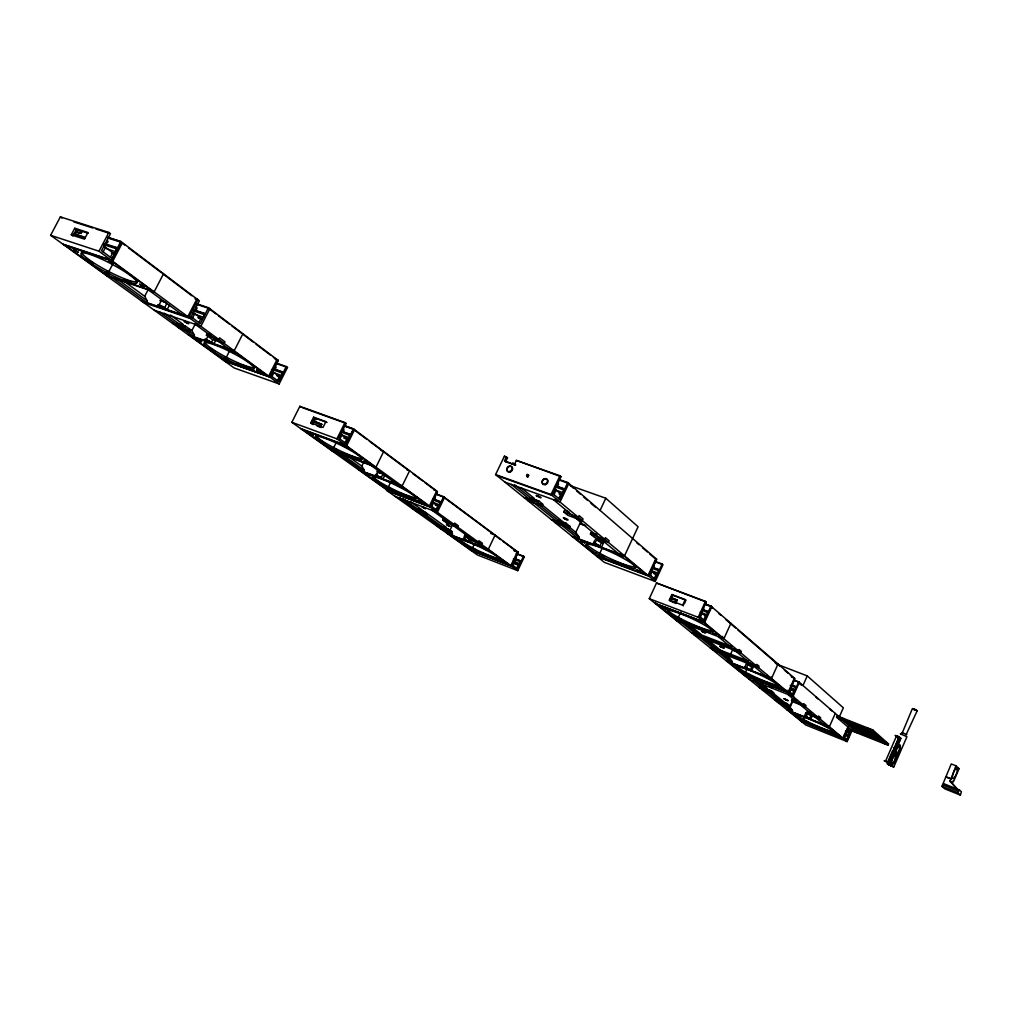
<?xml version="1.0" encoding="UTF-8"?>
<svg xmlns="http://www.w3.org/2000/svg" width="1012" height="1012" viewBox="0 0 1012 1012"><rect width="100%" height="100%" fill="white"/><g stroke="black" fill="none" stroke-linecap="round" stroke-linejoin="round"><path stroke-width="1.5" d="M194.14 309.9L204.146 313.29L203.551 317.262L193.558 313.846M274.05 368.937L282.335 371.834L281.741 375.528L272.076 372.138M320.956 423.674L320.374 427.203L321.816 424.294L313.606 420.992M342.828 431.631L349.709 434.135L349.089 437.69L340.854 434.679M433.174 498.954L440.283 501.623L439.676 504.861L432.579 502.18M515.133 558.738L520.522 560.812L519.928 563.773L513.198 561.167M556.562 486.051L563.81 488.644L562.988 492.692L555.752 490.099M652.955 567.416L658.723 569.554L657.939 573.146L650.729 570.464M676.686 599.661L675.953 602.988L677.268 600.141L670.842 597.447M702.353 609.376L707.856 611.463L707.097 614.803L700.228 612.197M791.966 685.048L796.027 686.629L795.318 689.564L791.257 687.97M845.792 730.955L849.941 732.599L849.27 735.281L845.121 733.624M902.274 732.865L912.419 708.564L915.114 709.387L917.201 710.715L906.145 734.611M893.824 766.881L887.233 764.022L893.811 766.932L906.929 736.736L900.364 733.852L901.047 734.497M906.777 734.699L901.983 732.536M960.401 795.128L957.795 792.725L959.401 789.967L961.4 791.814L960.401 795.128L944.626 788.753L941.932 786.337L951.255 763.933L955.998 765.818L959.047 768.74L953.608 781.416L953.089 780.935C952.912 786.754 946.726 777.052 952.203 782.997M950.167 781.112L955.998 765.818M887.979 745.237L888.536 743.959L872.837 729.981L837.101 715.876L836.532 717.166L853.027 731.334L887.979 745.237L872.255 731.296L836.532 717.166M885.639 760.948L896.607 735.749L899.048 736.698L900.946 738.444L890.003 763.592L884.159 760.607L888.397 762.2L899.364 736.989L896.847 736.23M892.685 750.474L887.688 761.922L885.879 761.391L890.003 763.592M899.048 736.698L888.397 762.2M888.979 763.035L899.554 738.747M889.7 763.326L900.642 738.165L899.2 737.584M868.739 735.129L868.182 736.394L865.703 735.408L866.259 734.143L858.631 727.489M871.37 731.967L868.84 730.955L880.592 741.328L883.084 742.315L871.37 731.967L871.939 730.664M872.255 731.296L872.837 729.981M870.649 737.381L858.733 726.958L861.263 727.957L873.128 738.368L870.649 737.381L871.206 736.103L863.641 729.462M875.62 739.355L863.78 728.956L866.31 729.956L878.1 740.341L875.62 739.355L876.177 738.077L865.538 728.703M880.592 741.328L881.148 740.05L870.586 730.702M842.958 738.102L848.145 726.338M848.511 726.654L843.464 738.52L801.327 721.417M844.476 737.735L845.868 734.573M863.793 733.169L863.236 734.434L851.206 723.985L851.775 722.682M846.702 739.595L848.081 736.445L844.274 734.914M851.813 729.5L847.183 740.012L843.983 737.331M704.466 620.558L699.621 616.498L706.237 602.039L705.49 601.394L656.522 583.001L649.274 598.661L805.754 724.984L847.158 741.606L852.876 728.615M853.027 731.334L853.584 730.069M868.182 736.394L856.228 725.971L856.784 724.668M858.872 731.208L858.315 732.473L855.848 731.499L856.405 730.234M861.263 727.957L861.832 726.667M863.236 734.434L860.769 733.447L861.326 732.182M866.31 729.956L866.879 728.653M824.843 723.529L824.312 724.744L787.753 694.358M835.267 713.422L829.372 726.768L787.02 709.867M839.365 716.8L843.338 707.805L807.234 675.915L776.343 663.986M858.315 732.473L846.196 721.999L846.766 720.708M801.858 721.847L802.377 720.67M805.375 717.192L804.439 716.42L805.754 712.967L809.815 714.485M802.971 720.696L802.453 721.872L788.576 710.652L789.107 709.45M803.553 719.393L804.704 716.787M806.589 712.752L818.012 717.293L818.569 716.053L820.707 717.85L820.163 719.077L808.765 714.548L806.589 712.752L807.133 711.512L811.422 713.22M804.439 716.42L806.197 716.724L807.627 713.498M811.257 715.345L812.193 716.116L810.764 719.342L809.828 718.571L810.928 715.117M786.83 703.454L789.056 705.263L788.512 706.49L786.286 704.681L786.83 703.454L779.822 700.671M792.447 694.194L793.977 690.779L791.257 689.716M794.395 680.191L798.734 681.886L793.028 694.687L789.233 691.512M791.536 700.304L803.174 704.909L803.73 703.644L805.969 705.516L805.413 706.768L793.813 702.176L791.536 700.304L792.092 699.039L796.457 700.772M753.965 681.038L791.966 711.841L792.51 710.639L789.765 706.73L794.028 697.154M790.283 706.793L792.662 701.48M807.234 675.915L803.009 685.402L800.125 684.289M771.422 690.88L773.75 692.777L773.193 694.017L770.866 692.119L771.422 690.88L764.288 688.059M777.861 700.823L777.317 702.037L788.512 706.49M786.982 690.171L786.4 691.462L770.714 678.382L727.881 661.608L744.313 674.89M789.828 692.006L791.359 688.565M760.012 686.364L759.455 687.603L770.866 692.119M766.679 675.042L766.084 676.358L718.166 636.548M762.365 688.274L761.808 689.514L773.193 694.017M770.714 678.382L771.308 677.066M744.693 667.515L746.325 663.708L753.143 667.186L751.574 670.678L744.516 667.212L745.806 668.426M746.464 667.73L748.045 664.226M744.769 674.017L744.199 675.295L788.664 692.803L794.989 678.647L711.031 606.188L705.162 603.974M745.528 672.208L747.425 667.971M750.461 669.767L752.042 666.275M681.746 622.532L731.461 662.809L732.056 661.506L729.159 657.319L732.688 649.54M722.669 636.396L722.037 637.8L703.213 622.102M847.158 741.606L698.204 617.32L705.49 601.394M700.367 617.13L702.138 613.272M703.732 619.939L705.478 616.106M711.031 606.188L703.808 622L655.156 603.405L655.814 601.988M683.429 605.821L682.67 605.189L685.238 599.572L671.892 594.537L669.324 600.129L670.867 601.406M684.314 603.911L685.63 601.027M678.192 617.674L680.722 612.146M671.892 594.537L672.664 595.183L670.096 600.761L674.498 602.431M655.877 558.573L648.047 575.474L596.789 556.284M648.679 576.005L656.51 559.117M650.463 575.36L652.361 571.261M654.271 578.548L656.155 574.474L653.803 573.589M654.878 561.306L662.164 564L655.106 579.243L649.603 574.639M506.405 456.88L504.533 460.776L515.576 465.216L505.633 461.7L507.505 457.803L504.419 456.184L495.576 474.577L604.328 562.368L655.245 581.483L662.999 564.721L662.164 564M600.091 510.415L605.808 498.246L570.894 485.849M590.426 534.02L604.619 539.244L605.378 537.625L609.148 540.775L608.389 542.381L594.234 537.17L590.426 534.02L591.172 532.413L596.852 534.5M594.828 544.835L593.196 543.507L594.512 540.724M594.904 543.406L596.865 539.219L603.443 543.128L601.482 547.302L596.789 544.203L593.196 543.507M599.863 545.974L601.824 541.787M599.521 553.918L602.089 548.428M555.373 522.85L569.174 527.935L569.933 526.354L566.037 523.179L557.726 520.117M511.351 484.457L578.307 538.713L579.041 537.157L575.815 532.312L581.002 521.294M583.81 525.266L580.42 523.71L581.558 521.294M558.725 498.587L560.876 494.058M559.143 479.486L567.808 482.547L559.775 499.46L552.906 493.717M563.747 511.958L578.257 517.246L579.041 515.576L583.038 518.928L582.254 520.585L567.808 515.31L563.747 511.958L564.532 510.314L568.883 511.895M569.174 527.935L565.278 524.773L566.037 523.179M538.852 500.978L542.989 504.355L542.204 505.987L538.068 502.622L538.852 500.978L530.377 497.904M510.82 565.619L517.436 551.704L514.539 550.591M436.362 494.008L443.623 496.728L518.245 552.312L511.629 566.214L471.124 550.503M513.059 565.544L514.665 562.179M655.245 581.483L551.034 494.526L559.952 475.767L516.36 460.397L514.488 464.306M516.727 568.213L518.321 564.86L515.842 563.899M559.952 475.767L561.002 476.677L552.097 495.425L496.69 475.476M516.297 553.463L523.508 556.233L517.537 568.807L512.236 564.949M517.752 570.654L429.177 506.417L386.42 490.238L477.411 554.981L517.752 570.654L524.317 556.828L523.508 556.233M553.969 494.602L556.132 490.061M527.922 477.158L528.454 476.045M471.301 540.041L470.2 542.318L468.67 541.218L469.77 538.928M471.971 549.073L474.628 543.533M448.291 528.985L451.871 531.54L451.251 532.831L447.671 530.275L448.291 528.985L441.536 526.392M452.554 524.937L450.1 530.035L452.566 534.007L451.947 535.285L399.765 498.081L400.423 496.74M464.963 540.307L463.433 539.206L464.66 535.361L467.683 536.322M463.433 539.206L464.521 539.105L466.165 535.677M467.266 537.802L478.296 542.04L478.929 540.737L482.433 543.28L481.801 544.582L470.795 540.345L467.266 537.802L467.886 536.499L470.643 537.562M436.096 509.593L437.854 505.975L435.236 504.988M443.623 496.728L437.045 510.288L430.808 505.76M442.775 520.13L453.983 524.406L454.628 523.077L458.309 525.747L457.664 527.075L446.482 522.799L442.775 520.13L443.42 518.802L446.216 519.864M446.482 522.799L447.114 521.484M412.529 507.037L411.884 508.353L422.864 512.54L426.621 515.222L427.254 513.906L423.509 511.224L416.64 508.606M422.864 512.54L423.509 511.224M429.177 506.417L436.691 490.947L353.454 428.886L344.649 425.71M431.77 506.455L433.541 502.825M432.908 509.049L432.25 510.415L483.382 547.403M401.65 486.241L360.576 470.833L387.039 489.694L427.494 504.988L401.65 486.241L402.333 484.849M382.979 473.945L384.775 475.26L382.953 478.967L381.144 477.664L382.979 473.945L376.957 471.263L377.438 471.883M388.368 487L390.999 481.611M337.704 451.276L336.996 452.693L363.688 471.731L364.371 470.352L361.828 466.14L363.865 462.003M377.425 476.892L375.616 475.589L376.831 473.123M375.616 475.589L375.072 475.071L376.565 475.324L378.387 471.605M336.907 438.841L344.978 422.573L299.868 406.305L291.848 422.295L386.635 489.783L429.404 505.962L336.907 438.841L291.848 422.295M333.618 447.81L336.414 442.181M344.978 422.573L346.117 423.421L338.792 438.196L346.18 443.572M339.931 439.031L341.892 435.084M345.054 442.75L346.989 438.828L344.232 437.817M345.459 445.04L353.454 428.886M311.911 423.724L314.757 418.019L313.606 417.184L310.76 422.889L313.075 424.559M277.035 359.551L268.635 376.186L223.412 360.183M277.971 360.247L269.571 376.869L224.373 360.867M196.733 303.764L208.459 307.711L278.275 360.487L269.888 377.109L224.689 361.107M271.899 376.515L273.936 372.479M277.478 380.626L279.502 376.616L276.731 375.642M276.086 362.979L286.269 366.534L278.705 381.537L270.647 375.591M112.003 258.44L101.516 250.698L110.485 233.658L108.866 232.444L60.378 216.872L50.6 235.277L234.177 367.963L279.185 383.953L287.497 367.457L286.269 366.534M242.893 333.732L234.189 350.81L188.257 334.77M216.062 339.64L213.962 343.738L204.955 339.071L208.118 341.702M226.068 357.767L229.522 351.012M198.883 322.6L201.072 318.35L198.2 317.363M177.34 323.245L185.373 326.028L191.85 330.62L194.393 335.111L193.608 336.642L159.706 312.075M208.459 307.711L200.287 323.638L191.129 316.87M206.423 335.162L218.769 339.45L219.566 337.869L224.98 341.866L224.171 343.435L211.862 339.147L206.423 335.162L207.232 333.606L211.344 335.023M206.334 339.298L208.447 335.174M211.622 342.031L213.026 339.286M188.181 329.09L190.851 330.026L190.054 331.569L184.564 327.584L185.373 326.028M192.546 317.92L194.747 313.644M191.85 330.62L195.329 323.853M169.371 305.32L167.17 309.571L164.652 307.724L166.853 303.474A4.39 0.67 27.5 0 0 161.756 300.741A4.39 0.67 27.5 0 0 160.339 300.994M112.218 277.693L146.424 302.461L147.246 300.88L144.691 296.288L148.334 289.293M161.212 307.534L158.682 305.687A4.39 0.67 27.4 0 1 159.137 304.865L161.338 300.602M122.465 242.716L112.711 261.311L64.553 245.359M109.081 271.115L112.61 264.385M50.6 235.277L98.986 251.204L108.866 232.444M103.135 251.899L105.526 247.358M110.397 257.263L112.775 252.734M106.677 248.762L115.558 251.672L116.14 247.383L117.329 248.282L106.981 244.904M143.514 302.436L190.294 318.476L199.377 300.842L120.883 241.514L111.105 260.135L62.921 244.183M82.288 230.572L80.922 233.165L76.596 231.761M71.27 234.822L74.736 228.244L87.955 232.52L84.464 239.123L71.27 234.822L72.902 236.024L76.381 229.458L88.12 233.253M846.07 732.574L847.12 730.196M791.536 686.364L792.687 683.783M702.265 610.717L703.707 609.262L703.593 607.82M670.969 598.851L672.423 597.422L672.284 595.992M892.078 752.612L896.265 748.69L893.444 747.564M161.022 301.007L161.869 301.045M181.629 325.295L185.032 326.522M514.64 559.889L516.057 558.649L515.842 557.359M556.145 486.898L558.017 485.292L558.561 484.166L557.764 483.483M433.465 500.295L435.059 499.005L434.78 497.562M341.727 432.276L343.561 430.948L344.042 429.961L343.195 429.328M312.885 421.776L314.732 420.461L315.213 419.487L314.34 418.854M273.708 369.544L275.656 368.229L276.162 367.217L275.226 366.521M194.43 310.456L196.581 309.115L197.138 308.04L196.075 307.256M105.109 243.879L107.512 242.513L108.107 241.375L106.892 240.464M74.091 233.772L76.507 232.431L77.102 231.318L75.875 230.407M917.125 710.74L915.265 710.209M782.478 702.113L786.526 703.821M528.745 475.172L527.454 475.956L527.454 477.12M561.091 521.825L563.595 522.609M913.343 708.931L916.341 710.31L915.506 710.146M534.083 499.65L536.385 500.434M423.724 512.262L421.7 510.769M444.736 527.872L448.759 529.782M857.657 731.461L856.709 731.157M721.885 651.665C724.301 651.981 716.977 648.603 718.722 650.223M843.363 719.127L842.363 718.811M603.354 556.145L602.507 555.866M750.613 666.048L751.397 666.174L747.109 664.378M540.117 497.803C544.494 498.372 532.274 493.173 537.372 496.563M567.125 519.978C571.476 520.649 559.611 515.525 564.456 518.764M599.85 541.597C604.253 542.596 593.791 537.448 596.587 540.028M896.607 735.749L895.114 735.446L895.936 736.192M73.762 221.868L92.851 228.004M95.798 228.94L109.005 233.19M107.753 237.276L120.883 241.514M108.157 237.58L121.276 241.817L111.51 260.438L63.326 244.474M107.892 238.01L121.124 242.285M77.001 232.052L81.327 233.456M76.76 232.482L79.644 233.418M73.648 233.544L85.21 237.314L84.629 238.427L73.054 234.657M104.299 243.525L116.14 247.383M74.863 234.442L83.528 237.263M103.705 244.651L115.545 248.509M111.409 252.949L114.369 253.923L103.907 246.156M162.224 273.329L163.539 273.759L154.153 291.848L106.703 275.821M448.809 525.797L447.658 525.139L448.645 525.721M195.607 298.54L196.91 298.983L187.802 316.642L140.972 300.602M195.025 298.793L197.96 299.78L188.877 317.426L142.059 301.386M124.134 279.35L131.611 281.867M196.67 304.321L209.851 308.761L200.869 326.256L154.279 310.216M596.865 539.219L595.157 539.333M195.19 310.684L205.196 314.074L204.146 313.29M193.596 310.95L203.602 314.352M198.175 317.92L202.463 319.387L193.33 312.594M172.533 323.41L184.564 327.584M275.315 359.462L278.275 360.487M178.049 327.395L190.054 331.569M277.313 363.903L287.497 367.457M273.594 369.14L283.246 372.53L282.335 371.834M272.165 369.456L281.829 372.846M277.971 376.565L280.729 377.539L272.683 371.556M507.505 457.803L504.419 456.184M561.002 476.677L516.36 460.397M237.175 363.283L250.457 367.976M558.738 479.865L568.833 483.445L560.028 502.028L504.95 482.142M335.389 449.379L336.313 449.556L333.378 447.886M771.473 687.755L772.675 688.046L772.169 687.616M187.777 323.638C192.432 324.675 180.49 318.856 185.082 322.297M557.346 486.721L564.595 489.315L563.81 488.644M554.576 486.671L563.279 489.77M600.47 554.336L601.988 554.955M559.029 493.907L561.926 494.944L555.069 489.163M495.576 474.577L551.034 494.526M302.487 407.684L346.117 423.421M344.928 425.913L353.732 429.101L345.737 445.242L300.602 428.519M344.308 426.014L354.579 429.72L346.585 445.862L301.753 429.341M388.431 487.278L387.735 487.329M313.606 417.184L325.902 421.637L323.043 427.368L310.76 422.889M314.757 418.019L327.053 422.485M313.846 418.551L316.528 419.525M523.938 497.474L538.068 502.622M314.466 421.624L321.816 424.294M342.309 431.757L350.544 434.755L349.709 434.135M311.658 421.422L320.475 424.635M340.968 432.111L349.216 435.109M528.112 500.851L542.204 505.987M317.161 426.052L321.259 427.545M380.854 450.403L383.712 451.453L375.971 467.19L331.86 450.783M580.42 523.71L585.796 525.671M344.004 438.145L348.128 439.651L340.753 434.249M567.163 525.342L569.933 526.354M551.439 519.675L565.278 524.773M406.761 469.695L409.607 470.744L402.08 486.139L358.615 469.834M655.713 562.027L661.544 564.177M599.446 541.648L603.443 543.128M572.223 536.449L624.518 555.841L638.091 526.746L605.808 498.246M653.575 567.96L659.343 570.098L658.723 569.554M341.55 452.427L358.83 458.841M681.557 619.951L680.646 619.597M658.243 570.578L652.474 568.44L654.043 566.998L653.878 565.43M433.768 489.859L436.691 490.947M538.333 496.373L537.827 496.399M538.903 496.968L539.548 497.094L538.814 496.588M437.31 494.716L444.572 497.423L437.348 512.338L394.794 496.196M610.628 559.687L631.184 567.365M597.459 556.828L648.894 576.182L656.712 559.294L567.808 482.547M433.895 499.473L440.992 502.142L440.283 501.623M706.237 602.039L656.522 583.001M432.731 499.852L439.84 502.521M705.339 604.126L711.221 606.34L703.998 622.152L655.346 603.569M704.428 604.05L711.765 606.82L704.554 622.62L655.94 604.037M672.664 595.183L685.997 600.217L685.238 599.572M399.259 492.705L412.263 497.626M671.424 597.928L677.268 600.141M702.91 609.844L708.413 611.931L707.856 611.463M387.406 490.934L430.151 507.126L437.437 492.11L436.476 491.402M670.412 598.396L676.256 600.609M701.923 610.337L707.426 612.424M885.019 742.403L886.879 742.884L884.905 741.682M669.324 600.129L682.67 605.189M672.196 601.912L676.193 603.43M490.706 533.4L495.108 535.07L488.303 549.301L447.14 533.438M424.521 512.856L427.254 513.906M649.274 598.661L698.204 617.32M415.666 511.035L426.621 515.222M515.159 551.047L518.043 552.16L511.427 566.062L470.276 549.895M513.919 550.654L518.245 552.312M517.107 554.057L524.317 556.828M449.176 530.503L451.871 531.54M436.855 526.113L447.671 530.275M686.288 622.405L706.667 630.236M440.46 528.681L451.251 532.831M676.193 620.394L723.884 638.749L730.892 623.316L729.563 622.823L735.471 627.908M515.74 559.181L521.129 561.255L520.522 560.812M513.388 559.054L520.117 561.647M775.167 662.898L778.013 663.998L771.511 678.483L726.173 660.735M696.42 633.006L731.663 646.63M871.775 730.424L867.891 728.387L872.496 730.171M515.095 563.886L519.131 565.442L513.843 561.571M713.536 640.685L717.925 642.38M691.398 632.664L738.38 650.842L739 649.464L741.366 651.437L740.746 652.816L693.878 634.663M477.866 551.363L498.499 559.358M739.696 652.753L733.371 650.526M421.131 510.516L420.195 510.579M791.498 677.015L794.407 678.141L788.082 692.309L743.58 674.789M715.041 648.135L748.184 661.013M721.695 651.715L728.88 654.511M793.522 680.127L799.316 682.379L793.041 696.446L748.791 679.001M710.108 647.781L756.217 665.732L756.824 664.378L759.076 666.263L758.469 667.604L712.473 649.679M750.259 666.06L753.143 667.186M792.396 685.415L795.103 686.478M790.22 685.364L795.647 687.49M106.741 271.102L107.829 271.57M704.061 632.639C709.703 634.397 697.635 628.933 702.872 632.108M791.852 690.209L794.559 691.272L790.777 688.071M750.689 675.902L772.46 684.466M898.289 737.584L900.263 739.038L898.074 738.115M722.138 647.389L719.76 646.187L721.303 647.212M846.196 721.999L843.692 721.012L855.848 731.499M851.206 723.985L848.701 722.985L860.769 733.447M856.228 725.971L853.711 724.971L865.703 735.408M955.505 767.336L959.047 768.74M885.626 742.795L888.536 743.959M786.261 704.162L789.056 705.263M775.066 700.215L786.286 704.681M845.45 731.739L849.599 733.396M788.576 710.652L828.6 726.629L841.807 737.647M945.79 776.659L950.534 778.557M946.321 777.153L951.065 779.05M225.233 357.16L226.777 357.868M810.258 723.618L832.13 732.372M376.565 475.324L381.144 477.664M943.551 783.592L959.401 789.967M942.589 784.819L958.44 791.207M941.932 786.337L957.795 792.725M464.521 539.105L468.67 541.218M390.24 488.632L389.316 488.227M680.33 618.863L678.647 618.345L679.697 619.142M806.197 716.724L809.828 718.571M748.361 674.473L747.476 674.081M162.464 301.26L163.893 301.905M186.663 322.815L187.359 322.992L186.701 322.486M566.492 519.738L565.113 519.118M841.718 718.558L839.214 717.344M703.593 631.969L703.138 631.981M448.607 525.936C454.59 528.049 442.295 522.217 448.05 525.658M721.872 647.49L724.225 648.224L722.1 646.921M770.195 686.629L771.764 687.388M786.02 699.659C783.819 698.887 788.133 700.557 785.894 699.785M848.613 730.487C853.673 732.713 846.513 728.615 847.841 730.095M914.721 709.842L913.305 709.045M855.418 730.639L854.141 730.031M914.506 709.88L913.457 709.374M841.971 717.963L838.834 717.091M423.358 507.897C429.999 510.908 419.879 504.887 422.308 507.328M186.436 323.03L187.131 323.372M423.598 507.556L424.42 508.087L423.56 507.771M468.101 536.651L465.621 535.917M186.461 322.36L185.791 322.322M597.801 540.712L598.509 541.04M897.087 736.825L897.783 737.153M486.443 548.39L485.57 547.96M848.562 730.348L849.814 730.803L848.246 730.171M680.81 619.091L682.252 619.926M334.428 448.961L333.454 448.455M389.354 487.67L390.645 488.379M898.454 737.242L897.264 736.609M770.271 690.703L767.197 689.691M467.304 536.917L465.874 536.107M703.125 635.953L699.874 634.941M381.119 472.996L377.982 471.997M379.892 473.148L378.741 472.515M564.291 522.938L565.531 523.621M537.106 500.776L538.384 501.484M565.265 518.852L566.619 519.32L564.924 518.637M602.507 555.208L603.759 556.069M842.591 718.28L843.73 719.013M749.285 674.523L746.388 673.486M227.295 358.147L228.117 358.678M109.018 272.203L109.979 272.823M471.377 550.326L448.911 534.336L487.809 549.326L509.694 565.189M402.966 498.562L419.499 510.377M424.585 514.007L443.661 527.644M447.468 530.377L452.566 534.007M317.667 438.322L325.295 443.775M372.58 477.55L378.88 482.041M459.499 540.18L468.227 546.404M302.955 429.784L332.214 450.631L373.947 466.152L345.345 445.406M410.632 501.75L422.093 509.959M424.635 511.781L446.279 527.303M341.512 454.008L364.371 470.352M347.85 456.108L361.828 466.14M85.919 258.035L93.597 263.601M210.23 348.141L215.278 351.796M370.696 465.229L396.881 484.191M65.843 245.79L106.829 275.428L151.711 290.57L111.371 260.868M224.626 360.614L190.509 335.933L233.911 351.101L267.383 375.743M116.873 278.831L147.246 300.88M164.273 313.252L180.591 325.092M186.866 329.646L194.393 335.111M123.173 280.628L144.691 296.288M170.509 315.086L183.058 324.232M432.579 502.116L438.803 506.67M299.868 406.305L301.032 407.153M148.46 289.925L182.185 314.719M195.278 324.333L228.687 348.887M98.986 251.204L279.185 383.953M78.038 229.42L81.846 232.241M60.378 216.872L62.01 218.086M74.736 228.244L76.381 229.458M353.327 429.278L366.901 439.385M369.367 441.219L381.701 450.403M382.485 450.998L408.405 470.302M412.82 473.591L422.586 480.864M425.027 482.686L434.793 489.96M443.395 496.981L492.705 533.703M494.615 535.12L500.636 539.598M503.053 541.395L516.31 551.274M122.376 243.234L124.868 245.119M128.625 247.953L161.098 272.481M163.451 274.265L191.888 295.744M208.548 308.331L215.898 313.872M218.352 315.731L229.37 324.055M231.811 325.902L241.615 333.302M243.829 334.972L253.658 342.398M256.112 344.257L270.862 355.402M273.329 357.261L275.783 359.108M598.168 556.802L574.323 537.536L623.746 555.879L646.617 574.942M657.243 604.531L676.914 620.432M736.673 666.971L741.366 670.766M514.577 484.761L532.831 499.599M537.688 503.546L559.585 521.344M563.229 524.305L579.041 537.157M684.808 623.114L698.141 633.942M701.771 636.902L718.722 650.678M721.151 652.651L732.056 661.506M756.976 681.772L766.78 689.729M769.234 691.727L781.479 701.683M783.933 703.669L792.51 710.639M520.99 487.62L534.399 498.549M540.484 503.508L562.419 521.395M568.504 526.354L575.815 532.312M687.869 623.67L701.227 634.549M708.514 640.495L719.443 649.4M721.872 651.386L729.159 657.319M761.214 683.454L767.159 688.299M770.727 691.209L783.819 701.873M787.387 704.782L789.765 706.73M805.868 713.207L806.792 713.979M504.533 460.776L505.633 461.7M553.412 499.65L618.243 553.513M591.172 532.413L593.083 533.994M515.665 464.609L512.603 463.003L513.691 463.913M554.589 499.548L556.562 501.193M651.5 570.553L656.99 575.183M701.379 612.639L706.224 616.725M845.374 734.155L848.575 736.862M798.734 681.886L841.023 718.381M815.988 697.179L818.291 699.153M829.992 709.248L832.231 711.183M569.667 484.938L573.222 487.999M576.764 491.06L580.319 494.122M583.861 497.17L587.415 500.232M590.957 503.293L595.688 507.379M636.599 542.647L638.977 544.696M642.544 547.783L647.313 551.882M649.691 553.943L654.448 558.042M710.424 606.314L712.752 608.313M718.571 613.335L720.898 615.347M725.553 619.357L729.045 622.367M737.824 629.945L776.761 663.505M777.216 663.91L779.607 665.959M784.376 670.083L787.956 673.17M790.347 675.232L792.738 677.281M798.088 681.911L801.58 684.909M845.374 720.683L853.091 727.362M853.647 725.515L860.225 731.233M951.811 782.833L957.883 789.676M949.775 780.96L956.884 788.955M254.442 367.609A28.285 4.174 27 0 1 226.018 357.034A28.285 4.174 27 0 1 204.677 341.512M159.137 304.865A4.39 0.67 27.4 0 1 164.652 307.724M137.063 281.791A31.612 4.921 27.8 0 1 107.398 270.824A31.612 4.921 27.8 0 1 81.833 252.595M888.84 762.441A5.692 1.885 -68.7 0 1 886.664 761.277M417.184 497.398A24.807 3.15 25.9 0 1 394.756 490.023A24.807 3.15 25.9 0 1 372.53 476.083M362.802 458.234A26.211 3.466 26.2 0 1 339.159 450.34A26.211 3.466 26.2 0 1 315.845 435.527M500.497 558.409A22.732 2.682 25.5 0 1 478.954 550.971A22.732 2.682 25.5 0 1 459.511 538.877M636.055 566.758A27.564 3.985 25.1 0 1 610.805 558.852A27.564 3.985 25.1 0 1 586.618 544.013M778.709 684.922A22.972 2.72 24.4 0 1 757.811 678.242A22.972 2.72 24.4 0 1 737.078 666.339M713.043 630.501A25.06 3.276 24.7 0 1 688.881 622.684A25.06 3.276 24.7 0 1 667.68 609.603M834.419 731.942A21.201 2.29 24.2 0 1 814.496 724.883A21.201 2.29 24.2 0 1 796.735 714.877M380.727 477.702L376.034 475.551L380.727 477.702M603.051 557.587L598.977 555.727L603.051 557.587M230.673 351.126L234.923 353.34L230.673 351.126M501.054 560.838L504.431 562.482L501.168 560.825M698.153 621.001L701.986 622.81L698.153 621.001M528.504 475.235C526.202 479.612 525.835 471.832 528.504 475.235M732.954 664.277L736.42 665.896L732.954 664.277M896.265 748.69L895.101 754.269L892.116 758.228L896.265 748.69M896.265 755.306L895.101 760.809L899.2 751.397L896.265 755.306M309.28 433.022L313.176 435.021L309.28 433.022M223.614 358.476L227.7 360.626L223.614 358.476M678.002 619.736L681.696 621.507L678.002 619.736M139.631 284.22L144.185 286.7L139.631 284.22M463.913 539.156L468.189 541.268L463.913 539.156M765.831 677.142L769.322 678.786L765.831 677.142M341.816 445.014L345.762 446.962L341.816 445.014M793.18 713.043L796.368 714.497L793.18 713.043M366.534 473.869L370.228 475.691L366.534 473.869M636.333 569.667L640.444 571.59L636.333 569.667M745.578 674.473L748.981 676.041L745.578 674.473M846.601 731.309L849.928 732.814L846.601 731.309M823.894 725.3L827.12 726.768L823.894 725.3M398.058 485.709L401.789 487.544L398.058 485.709M331.797 449.075L335.617 450.972L331.797 449.075M593.968 543.444L599.18 545.949L593.968 543.444M256.58 370.101L260.691 372.226L256.58 370.101M158.973 305.207L164.463 308.116L158.973 305.207M881.199 741.834L886.335 744.162L881.199 741.834M712.79 633.095L716.521 634.84L712.79 633.095M454.325 537.081L457.702 538.726L454.325 537.081M847.423 731.701L849.093 732.46L847.423 731.701M804.363 720.481L807.5 721.923L804.363 720.481M803.844 721.67L806.969 723.099L803.844 721.67M73.598 249.711L78.215 252.241L73.598 249.711M206.119 339.589L211.369 342.36L206.119 339.589M386.9 488.391L390.505 490.187L386.9 488.391M484.191 548.593L487.594 550.262L484.191 548.593M108.575 261.311L113.205 263.866L108.575 261.311M852.433 730.386L857.468 732.701L852.433 730.386M580.774 540.876L584.847 542.887L580.774 540.876M778.038 687.224L781.454 688.83L778.038 687.224M867.436 729.652L872.622 732.043L867.436 729.652M363.991 461.004L367.786 462.952L363.991 461.004M838.088 718.039L843.211 720.417L838.088 718.039M618.699 554.955L622.797 556.979L618.699 554.955M472.212 548.125L475.501 549.769L472.212 548.125M105.185 272.557L109.612 275.024L105.185 272.557M471.605 549.389L474.894 551.021L471.605 549.389M888.22 764.351L892.951 766.527L888.22 764.351M197.492 339.45L201.578 341.664L197.492 339.45M745.49 667.604L749.778 669.653L745.49 667.604M418.095 500.156L421.688 501.99L418.095 500.156M834.192 733.814L837.329 735.281L834.192 733.814M663.012 607.504L666.68 609.3L663.012 607.504M784.022 698.761L788.006 700.658L784.022 698.761M805.236 716.559L809.157 718.431L805.236 716.559M214.392 352.34A28.285 4.149 27 0 0 254.265 368.785A28.285 4.149 27 0 0 218.681 346.471A28.285 4.149 27 0 0 214.392 352.34M92.522 264.258A31.625 4.896 27.8 0 0 136.873 283.018A31.625 4.896 27.8 0 0 97.456 257.276A31.625 4.896 27.8 0 0 92.522 264.258M897.884 753.788A5.692 1.872 -68.8 0 0 900.01 744.845A5.692 1.872 -68.8 0 0 895.342 751.448A5.692 1.872 -68.8 0 0 897.884 753.788M893.76 763.288A5.705 1.872 -68.7 0 0 895.873 754.357A5.705 1.872 -68.7 0 0 891.192 760.999A5.705 1.872 -68.7 0 0 893.76 763.288M893.887 761.783A3.808 1.252 -68.7 0 0 895.013 756.015A3.808 1.252 -68.7 0 0 891.926 760.847A3.808 1.252 -68.7 0 0 893.887 761.783M898.023 752.27A3.795 1.252 -68.8 0 0 899.149 746.502A3.795 1.252 -68.8 0 0 896.075 751.309A3.795 1.252 -68.8 0 0 898.023 752.27M380.74 484.318A24.807 3.137 25.9 0 0 416.375 498.941A24.807 3.137 25.9 0 0 385.445 480.586A24.807 3.137 25.9 0 0 380.74 484.318M325.054 444.597A26.211 3.453 26.2 0 0 362.094 459.663A26.211 3.453 26.2 0 0 328.723 439.752A26.211 3.453 26.2 0 0 325.054 444.597M467.443 546.556A22.732 2.656 25.5 0 0 499.89 559.674A22.732 2.656 25.5 0 0 471.01 543.153A22.732 2.656 25.5 0 0 467.443 546.556M595.916 553.071A27.564 3.959 25.1 0 0 635.587 568.111A27.564 3.959 25.1 0 0 600.635 547.72A27.564 3.959 25.1 0 0 595.916 553.071M510.238 471.959A3.137 2.593 -50.5 0 0 512.021 466.962A3.137 2.593 -50.5 0 0 507.176 468.657A3.137 2.593 -50.5 0 0 510.238 471.959M545.531 484.596A3.175 2.656 -49.9 0 0 547.391 479.561A3.175 2.656 -49.9 0 0 542.445 481.168A3.175 2.656 -49.9 0 0 545.531 484.596M509.808 471.516A3.023 2.492 -50.5 0 0 511.515 466.709A3.023 2.492 -50.5 0 0 506.86 468.328A3.023 2.492 -50.5 0 0 509.808 471.516M545.114 484.153A3.049 2.555 -49.9 0 0 546.897 479.308A3.049 2.555 -49.9 0 0 542.141 480.852A3.049 2.555 -49.9 0 0 545.114 484.153M954.911 776.963A5.313 1.594 -68.9 0 0 956.846 768.753A5.313 1.594 -68.9 0 0 952.646 775.179A5.313 1.594 -68.9 0 0 954.911 776.963M744.743 673.347A22.972 2.707 24.4 0 0 778.127 686.225A22.972 2.707 24.4 0 0 749.095 670.184A22.972 2.707 24.4 0 0 744.743 673.347M676.826 618.307A25.072 3.251 24.7 0 0 712.587 631.754A25.072 3.251 24.7 0 0 680.115 613.614A25.072 3.251 24.7 0 0 676.826 618.307M804.325 721.354A21.201 2.277 24.2 0 0 834.647 732.966A21.201 2.277 24.2 0 0 807.083 718.28A21.201 2.277 24.2 0 0 804.325 721.354"/></g></svg>
